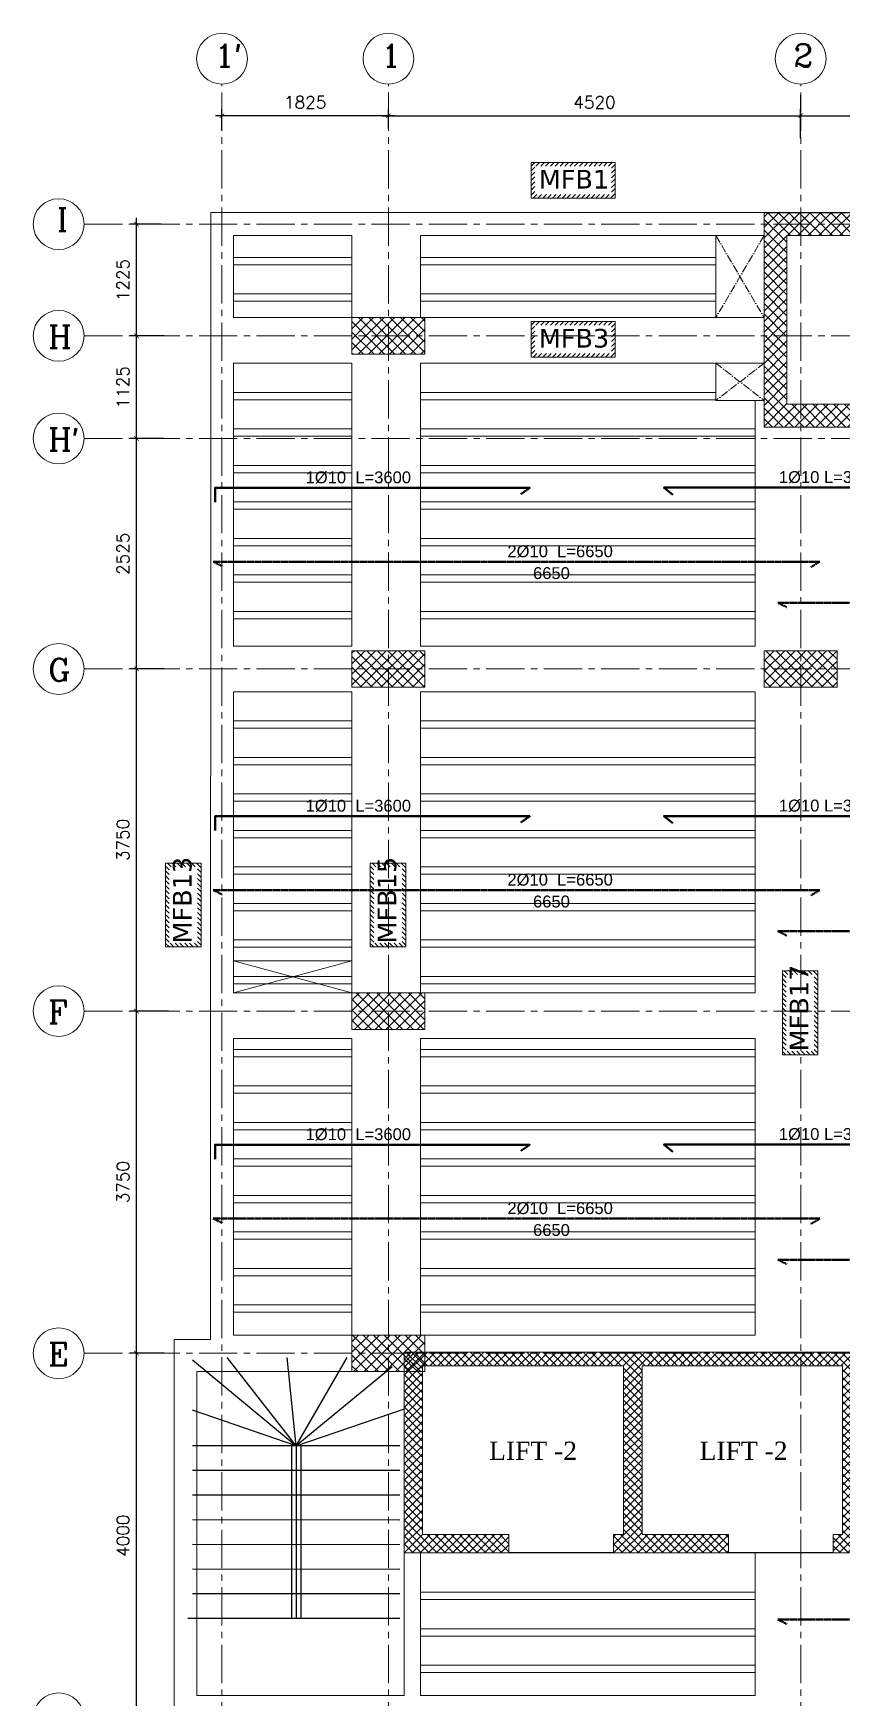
# Model space of a CAD drawing. Header units: inches. Extents: x -26151 to 62940, y -10194 to 246332.
# Drawn here: x 7579 to 8465, y 118224 to 120048 of the extents above; entities that cross this region are included whole.
import ezdxf

# ---------------------------------------------------------------- set-up
doc = ezdxf.new("R2010")
doc.units = ezdxf.units.IN
doc.header["$LTSCALE"] = 0.7
doc.header["$MEASUREMENT"] = 0
for name, pattern in [('ACAD_ISO10W100', [18, 12, -3, 0, -3]), ('CENTER2', [1.125, 0.75, -0.125, 0.125, -0.125]), ('DASHED2', [0.375, 0.25, -0.125])]:
    doc.linetypes.add(name, pattern=pattern)
doc.layers.get('0').update_dxf_attribs({"lineweight": 13})
doc.layers.get('Defpoints').update_dxf_attribs({"lineweight": 5})
for name, color, linetype, lineweight in [('axis', 254, 'ACAD_ISO10W100', 9), ('BEAM', 5, 'Continuous', 0), ('COLUMN', 4, 'Continuous', 20), ('dim', 1, 'Continuous', 25), ('hach', 9, 'Continuous', 9), ('hach 1', 254, 'Continuous', 9), ('hatch', 9, 'Continuous', 9), ('TEXT', 3, 'Continuous', 25), ('top renforcment', 7, 'Continuous', 40), ('VIS', 8, 'Continuous', 18)]:
    doc.layers.add(name, color=color, linetype=linetype, lineweight=lineweight)
doc.layers.add('FURNITURE', color=4, linetype='Continuous')
doc.styles.add('100', font='romans.shx', dxfattribs={"height": 13.5})
doc.styles.add('GENERATED_STYLE_4', font='verdanai.ttf')
doc.styles.add('QW', font='times.ttf', dxfattribs={"height": 15})
doc.styles.add('romanc', font='verdana.ttf', dxfattribs={"height": 250})
doc.styles.get("Standard").update_dxf_attribs({"font": 'arial.ttf', "height": 13})
doc.dimstyles.new('abr100', dxfattribs={"dimtxt": 15, "dimasz": 5, "dimexe": 7, "dimexo": 7, "dimgap": 8, "dimtad": 1, "dimdec": 0, "dimlfac": 10, "dimzin": 4, "dimdsep": 46, "dimtxsty": '100', "dimblk": 'ARCHTICK', "dimcen": 0.09, "dimdle": 7, "dimclrd": 1, "dimclre": 8, "dimclrt": 2, "dimadec": 0, "dimazin": 1, "dimtfac": 1, "dimtdec": 0, "dimtix": 1, "dimtofl": 0, "dimtmove": 0, "dimatfit": 3, "dimldrblk": 'ARCHTICK', "dimfxl": 0, "dimtolj": 1, "dimtzin": 0, "dimlwd": -1, "dimlwe": -1, "dimarcsym": 0})
doc.dimstyles.get("Standard").update_dxf_attribs({"dimtxt": 13, "dimasz": 5, "dimexe": 0.18, "dimexo": 0.0625, "dimgap": 6, "dimtad": 1, "dimdec": 0, "dimlfac": 10, "dimzin": 0, "dimdsep": 46, "dimtxsty": 'Standard', "dimblk": 'ARCHTICK', "dimcen": 0.09, "dimse1": 1, "dimse2": 1, "dimclrd": 1, "dimclre": 7, "dimclrt": 3, "dimadec": 0, "dimazin": 0, "dimtfac": 1, "dimtdec": 0, "dimtix": 1, "dimtofl": 0, "dimtmove": 0, "dimatfit": 3, "dimldrblk": 'ARCHTICK', "dimfxl": 0, "dimtolj": 1, "dimtzin": 0, "dimarcsym": 0})

# ---------------------------------------------------------------- blocks, each defined once
blk = doc.blocks.new('_ArchTick')
at = {"color": 0, "linetype": 'ByBlock', "lineweight": 0, "const_width": 0.15}
blk.add_lwpolyline([(-0.5, -0.5), (0.5, 0.5)], dxfattribs=at)
blk = doc.blocks.new('*D237')
at = {"layer": 'Defpoints', "color": 0, "transparency": 16777216}
for p in [(8420.2, 119957.4), (7968.2, 119936.5), (8420.2, 119925.7)]:
    blk.add_point(p, dxfattribs=at)
at = {"layer": 'dim', "color": 1, "transparency": 16777216}
blk.add_line((7961.2, 119957.4), (8427.2, 119957.4), dxfattribs=at)
at = {"layer": 'dim', "color": 8, "transparency": 16777216}
for p, q in [((7968.2, 119943.5), (7968.2, 119964.4)), ((8420.2, 119932.7), (8420.2, 119964.4))]:
    blk.add_line(p, q, dxfattribs=at)
at = {"layer": 'dim', "color": 1, "transparency": 16777216, "xscale": 5, "yscale": 5, "zscale": 5, "rotation": 180}
blk.add_blockref('_ArchTick', (7968.2, 119957.4), dxfattribs=at)
at = {"layer": 'dim', "color": 1, "transparency": 16777216, "xscale": 5, "yscale": 5, "zscale": 5}
blk.add_blockref('_ArchTick', (8420.2, 119957.4), dxfattribs=at)
at = {"layer": 'dim', "color": 2, "transparency": 16777216, "insert": (8194.2, 119972.1), "char_height": 13.5, "attachment_point": 5, "style": '100'}
blk.add_mtext('\\A1;4520', dxfattribs=at)
blk = doc.blocks.new('*D242')
at = {"layer": 'Defpoints', "color": 0, "transparency": 16777216}
for p in [(7692, 118601.1), (7729.2, 118601.1), (7729.2, 118201.1)]:
    blk.add_point(p, dxfattribs=at)
at = {"layer": 'dim', "color": 1, "transparency": 16777216}
blk.add_line((7692, 118194.1), (7692, 118608.1), dxfattribs=at)
at = {"layer": 'dim', "color": 8, "transparency": 16777216}
for p, q in [((7722.2, 118601.1), (7685, 118601.1)), ((7722.2, 118201.1), (7685, 118201.1))]:
    blk.add_line(p, q, dxfattribs=at)
at = {"layer": 'dim', "color": 1, "transparency": 16777216, "xscale": 5, "yscale": 5, "zscale": 5}
for p, rotation in [((7692, 118601.1), 90), ((7692, 118201.1), 270)]:
    blk.add_blockref('_ArchTick', p, dxfattribs=dict(at, rotation=rotation))
at = {"layer": 'dim', "color": 2, "transparency": 16777216, "insert": (7677.2, 118401.1), "char_height": 13.5, "attachment_point": 5, "rotation": 90, "style": '100'}
blk.add_mtext('\\A1;4000', dxfattribs=at)
blk = doc.blocks.new('*D243')
at = {"layer": 'Defpoints', "color": 0, "transparency": 16777216}
for p in [(7692, 118976.1), (7734.2, 118976.1), (7729.2, 118601.1)]:
    blk.add_point(p, dxfattribs=at)
at = {"layer": 'dim', "color": 8, "transparency": 16777216}
for p, q in [((7727.2, 118976.1), (7685, 118976.1)), ((7722.2, 118601.1), (7685, 118601.1))]:
    blk.add_line(p, q, dxfattribs=at)
at = {"layer": 'dim', "color": 1, "transparency": 16777216}
blk.add_line((7692, 118594.1), (7692, 118983.1), dxfattribs=at)
at = {"layer": 'dim', "color": 1, "transparency": 16777216, "xscale": 5, "yscale": 5, "zscale": 5}
for p, rotation in [((7692, 118976.1), 90), ((7692, 118601.1), 270)]:
    blk.add_blockref('_ArchTick', p, dxfattribs=dict(at, rotation=rotation))
at = {"layer": 'dim', "color": 2, "transparency": 16777216, "insert": (7677.2, 118788.6), "char_height": 13.5, "attachment_point": 5, "rotation": 90, "style": '100'}
blk.add_mtext('\\A1;3750', dxfattribs=at)
blk = doc.blocks.new('*D244')
at = {"layer": 'Defpoints', "color": 0, "transparency": 16777216}
for p in [(7692, 119351.1), (7729.2, 119351.1), (7734.2, 118976.1)]:
    blk.add_point(p, dxfattribs=at)
at = {"layer": 'dim', "color": 1, "transparency": 16777216}
blk.add_line((7692, 118969.1), (7692, 119358.1), dxfattribs=at)
at = {"layer": 'dim', "color": 8, "transparency": 16777216}
for p, q in [((7722.2, 119351.1), (7685, 119351.1)), ((7727.2, 118976.1), (7685, 118976.1))]:
    blk.add_line(p, q, dxfattribs=at)
at = {"layer": 'dim', "color": 1, "transparency": 16777216, "xscale": 5, "yscale": 5, "zscale": 5}
for p, rotation in [((7692, 119351.1), 90), ((7692, 118976.1), 270)]:
    blk.add_blockref('_ArchTick', p, dxfattribs=dict(at, rotation=rotation))
at = {"layer": 'dim', "color": 2, "transparency": 16777216, "insert": (7677.2, 119163.6), "char_height": 13.5, "attachment_point": 5, "rotation": 90, "style": '100'}
blk.add_mtext('\\A1;3750', dxfattribs=at)
blk = doc.blocks.new('*D245')
at = {"layer": 'Defpoints', "color": 0, "transparency": 16777216}
for p in [(7692, 119603.6), (7729.2, 119603.6), (7729.2, 119351.1)]:
    blk.add_point(p, dxfattribs=at)
at = {"layer": 'dim', "color": 1, "transparency": 16777216}
blk.add_line((7692, 119344.1), (7692, 119610.6), dxfattribs=at)
at = {"layer": 'dim', "color": 8, "transparency": 16777216}
for p, q in [((7722.2, 119603.6), (7685, 119603.6)), ((7722.2, 119351.1), (7685, 119351.1))]:
    blk.add_line(p, q, dxfattribs=at)
at = {"layer": 'dim', "color": 1, "transparency": 16777216, "xscale": 5, "yscale": 5, "zscale": 5}
for p, rotation in [((7692, 119603.6), 90), ((7692, 119351.1), 270)]:
    blk.add_blockref('_ArchTick', p, dxfattribs=dict(at, rotation=rotation))
at = {"layer": 'dim', "color": 2, "transparency": 16777216, "insert": (7677.2, 119477.3), "char_height": 13.5, "attachment_point": 5, "rotation": 90, "style": '100'}
blk.add_mtext('\\A1;2525', dxfattribs=at)
blk = doc.blocks.new('*D246')
at = {"layer": 'Defpoints', "color": 0, "transparency": 16777216}
for p in [(7692, 119838.6), (7726.2, 119838.6), (7729.2, 119716.1)]:
    blk.add_point(p, dxfattribs=at)
at = {"layer": 'dim', "color": 1, "transparency": 16777216}
blk.add_line((7692, 119709.1), (7692, 119845.6), dxfattribs=at)
at = {"layer": 'dim', "color": 8, "transparency": 16777216}
for p, q in [((7719.2, 119838.6), (7685, 119838.6)), ((7722.2, 119716.1), (7685, 119716.1))]:
    blk.add_line(p, q, dxfattribs=at)
at = {"layer": 'dim', "color": 1, "transparency": 16777216, "xscale": 5, "yscale": 5, "zscale": 5}
for p, rotation in [((7692, 119838.6), 90), ((7692, 119716.1), 270)]:
    blk.add_blockref('_ArchTick', p, dxfattribs=dict(at, rotation=rotation))
at = {"layer": 'dim', "color": 2, "transparency": 16777216, "insert": (7677.2, 119777.3), "char_height": 13.5, "attachment_point": 5, "rotation": 90, "style": '100'}
blk.add_mtext('\\A1;1225', dxfattribs=at)
blk = doc.blocks.new('*D247')
at = {"layer": 'Defpoints', "color": 0, "transparency": 16777216}
for p in [(7692, 119716.1), (7729.2, 119716.1), (7729.2, 119603.6)]:
    blk.add_point(p, dxfattribs=at)
at = {"layer": 'dim', "color": 1, "transparency": 16777216}
blk.add_line((7692, 119596.6), (7692, 119723.1), dxfattribs=at)
at = {"layer": 'dim', "color": 8, "transparency": 16777216}
for p, q in [((7722.2, 119716.1), (7685, 119716.1)), ((7722.2, 119603.6), (7685, 119603.6))]:
    blk.add_line(p, q, dxfattribs=at)
at = {"layer": 'dim', "color": 1, "transparency": 16777216, "xscale": 5, "yscale": 5, "zscale": 5}
for p, rotation in [((7692, 119716.1), 90), ((7692, 119603.6), 270)]:
    blk.add_blockref('_ArchTick', p, dxfattribs=dict(at, rotation=rotation))
at = {"layer": 'dim', "color": 2, "transparency": 16777216, "insert": (7677.2, 119659.8), "char_height": 13.5, "attachment_point": 5, "rotation": 90, "style": '100'}
blk.add_mtext('\\A1;1125', dxfattribs=at)
blk = doc.blocks.new('*D248')
at = {"layer": 'Defpoints', "color": 0, "transparency": 16777216}
for p in [(7785.7, 119957.4), (7968.2, 119936.8), (7785.7, 119934)]:
    blk.add_point(p, dxfattribs=at)
at = {"layer": 'dim', "color": 1, "transparency": 16777216}
blk.add_line((7975.2, 119957.4), (7778.7, 119957.4), dxfattribs=at)
at = {"layer": 'dim', "color": 8, "transparency": 16777216}
for p, q in [((7785.7, 119941), (7785.7, 119964.4)), ((7968.2, 119943.8), (7968.2, 119964.4))]:
    blk.add_line(p, q, dxfattribs=at)
at = {"layer": 'dim', "color": 1, "transparency": 16777216, "xscale": 5, "yscale": 5, "zscale": 5, "rotation": 180}
blk.add_blockref('_ArchTick', (7785.7, 119957.4), dxfattribs=at)
at = {"layer": 'dim', "color": 1, "transparency": 16777216, "xscale": 5, "yscale": 5, "zscale": 5}
blk.add_blockref('_ArchTick', (7968.2, 119957.4), dxfattribs=at)
at = {"layer": 'dim', "color": 2, "transparency": 16777216, "insert": (7877, 119972.1), "char_height": 13.5, "attachment_point": 5, "style": '100'}
blk.add_mtext('\\A1;1825', dxfattribs=at)
blk = doc.blocks.new('*D249')
at = {"layer": 'Defpoints', "color": 0, "transparency": 16777216}
for p in [(8420.2, 119987), (9060.2, 119957.4), (9060.2, 119928.3)]:
    blk.add_point(p, dxfattribs=at)
at = {"layer": 'dim', "color": 8, "transparency": 16777216}
for p, q in [((8420.2, 119980), (8420.2, 119950.4)), ((9060.2, 119935.3), (9060.2, 119964.4))]:
    blk.add_line(p, q, dxfattribs=at)
at = {"layer": 'dim', "color": 1, "transparency": 16777216}
blk.add_line((8413.2, 119957.4), (9067.2, 119957.4), dxfattribs=at)
at = {"layer": 'dim', "color": 1, "transparency": 16777216, "xscale": 5, "yscale": 5, "zscale": 5, "rotation": 180}
blk.add_blockref('_ArchTick', (8420.2, 119957.4), dxfattribs=at)
at = {"layer": 'dim', "color": 1, "transparency": 16777216, "xscale": 5, "yscale": 5, "zscale": 5}
blk.add_blockref('_ArchTick', (9060.2, 119957.4), dxfattribs=at)
at = {"layer": 'dim', "color": 2, "transparency": 16777216, "insert": (8740.2, 119972.1), "char_height": 13.5, "attachment_point": 5, "style": '100'}
blk.add_mtext('\\A1;6400', dxfattribs=at)
blk = doc.blocks.new('lift')
at = {"layer": 'axis'}
h = blk.add_hatch(dxfattribs=at)
h.set_pattern_fill('ANSI37', color=256, scale=50, style=0)
h.paths.add_polyline_path([(354851.4, -40571.9), (354816.4, -40571.9), (354350.9, -40571.9), (354350.9, -40772), (354350.9, -40792), (354465.6, -40792), (354465.6, -40772), (354370.9, -40772), (354370.9, -40586.9), (354591.3, -40586.9), (354591.3, -40772), (354580.6, -40772), (354580.6, -40792), (354706.4, -40792), (354706.4, -40772), (354611.7, -40772), (354611.7, -40586.9), (354831.4, -40586.9), (354831.4, -40772), (354821.4, -40772), (354821.4, -40792), (354851.4, -40792)])
at = {"linetype": 'ByBlock'}
for points in [[(354350.9, -40772), (354350.9, -40772), (354350.9, -40571.9), (354816.4, -40571.9)], [(354375.9, -40571.9), (354756.4, -40571.9)], [(354375.9, -40571.9), (354756.4, -40571.9)], [(354816.4, -40571.9), (354851.4, -40571.9), (354851.4, -40792), (354821.4, -40792)], [(354465.6, -40792), (354350.9, -40792), (354350.9, -40586.9)], [(354370.9, -40586.9), (354591.3, -40586.9)], [(354380.9, -40772), (354370.9, -40772), (354370.9, -40586.9)], [(354591.3, -40586.9), (354591.3, -40772)], [(354611.7, -40586.9), (354831.4, -40586.9), (354831.4, -40772), (354821.4, -40772)], [(354611.7, -40586.9), (354611.7, -40772)], [(354370.9, -40772), (354465.6, -40772)], [(354465.6, -40772), (354465.6, -40792)], [(354591.3, -40772), (354580.6, -40772)], [(354580.6, -40772), (354580.6, -40792)], [(354590.6, -40772), (354580.6, -40772), (354580.6, -40792)], [(354706.4, -40772), (354611.7, -40772)], [(354706.4, -40772), (354706.4, -40792)], [(354821.4, -40772), (354821.4, -40792)], [(354831.4, -40772), (354821.4, -40772), (354821.4, -40792)], [(354706.4, -40792), (354580.6, -40792)]]:
    blk.add_lwpolyline(points, dxfattribs=at)
at = {"layer": 'FURNITURE'}
for p, q in [((354580.6, -40792), (354465.6, -40792)), ((354580.6, -40792), (354465.6, -40792)), ((354821.4, -40792), (354706.4, -40792))]:
    blk.add_line(p, q, dxfattribs=at)
blk = doc.blocks.new('*D279')
at = {"layer": 'Defpoints', "color": 0, "transparency": 16777216}
for p in [(7776.2, 119083.4, -19467.6), (8441.2, 119083.4, -59863), (8441.2, 119083.4)]:
    blk.add_point(p, dxfattribs=at)
at = {"layer": 'TEXT', "color": 3, "transparency": 16777216, "insert": (8147, 119096.1), "char_height": 13, "attachment_point": 5}
blk.add_mtext('\\A1;6650', dxfattribs=at)
blk = doc.blocks.new('*D280')
at = {"layer": 'Defpoints', "color": 0, "transparency": 16777216}
for p in [(7776.2, 119108.6), (8441.2, 119108.6, -19467.6), (8441.2, 119106.9)]:
    blk.add_point(p, dxfattribs=at)
at = {"layer": 'TEXT', "color": 3, "transparency": 16777216, "insert": (8156.5, 119119.9), "char_height": 13, "attachment_point": 5}
blk.add_mtext('\\A1;2%%C10  L=6650', dxfattribs=at)
blk = doc.blocks.new('*D281')
at = {"layer": 'Defpoints', "color": 0, "transparency": 16777216}
for p in [(8395.2, 119038.4, -19467.6), (9070.2, 119038.4, -59863), (9070.2, 119038.4)]:
    blk.add_point(p, dxfattribs=at)
at = {"layer": 'TEXT', "color": 3, "transparency": 16777216, "insert": (8735.7, 119051.1), "char_height": 13, "attachment_point": 5}
blk.add_mtext('\\A1;6750', dxfattribs=at)
blk = doc.blocks.new('*D282')
at = {"layer": 'Defpoints', "color": 0, "transparency": 16777216}
for p in [(8395.2, 119063.6), (9070.2, 119063.6, -19467.6), (9070.2, 119061.9)]:
    blk.add_point(p, dxfattribs=at)
at = {"layer": 'TEXT', "color": 3, "transparency": 16777216, "insert": (8745.2, 119074.9), "char_height": 13, "attachment_point": 5}
blk.add_mtext('\\A1;2%%C10  L=6750', dxfattribs=at)
blk = doc.blocks.new('*D285')
at = {"layer": 'Defpoints', "color": 0, "transparency": 16777216}
for p in [(8420.2, 119164.7, -26473), (8635.2, 119164.7, -40395.4), (8635.2, 119164.7)]:
    blk.add_point(p, dxfattribs=at)
at = {"layer": 'TEXT', "color": 3, "transparency": 16777216, "insert": (8537.4, 119177.3), "char_height": 13, "attachment_point": 5}
blk.add_mtext('\\A1;2150', dxfattribs=at)
blk = doc.blocks.new('*D286')
at = {"layer": 'Defpoints', "color": 0, "transparency": 16777216}
for p in [(8270.2, 119189.8), (8635.2, 119189.8), (8635.2, 119188.1)]:
    blk.add_point(p, dxfattribs=at)
at = {"layer": 'TEXT', "color": 3, "transparency": 16777216, "insert": (8451.6, 119201.1), "char_height": 13, "attachment_point": 5}
blk.add_mtext('\\A1;1%%C10 L=3650', dxfattribs=at)
blk = doc.blocks.new('*D289')
at = {"layer": 'Defpoints', "color": 0, "transparency": 16777216}
for p in [(7763.2, 119189.6), (8123.2, 119189.6, 13009.9), (7763.2, 119187.9)]:
    blk.add_point(p, dxfattribs=at)
at = {"layer": 'TEXT', "color": 3, "transparency": 16777216, "insert": (7935.2, 119200.9), "char_height": 13, "attachment_point": 5}
blk.add_mtext('\\A1;1%%C10  L=3600', dxfattribs=at)
blk = doc.blocks.new('*D250')
at = {"layer": 'Defpoints', "color": 0, "transparency": 16777216}
for p in [(7776.2, 118723.4, -19467.6), (8441.2, 118723.4, -59863), (8441.2, 118723.4)]:
    blk.add_point(p, dxfattribs=at)
at = {"layer": 'TEXT', "color": 3, "transparency": 16777216, "insert": (8147, 118736.1), "char_height": 13, "attachment_point": 5}
blk.add_mtext('\\A1;6650', dxfattribs=at)
blk = doc.blocks.new('*D251')
at = {"layer": 'Defpoints', "color": 0, "transparency": 16777216}
for p in [(7776.2, 118748.6), (8441.2, 118748.6, -19467.6), (8441.2, 118746.9)]:
    blk.add_point(p, dxfattribs=at)
at = {"layer": 'TEXT', "color": 3, "transparency": 16777216, "insert": (8156.5, 118759.9), "char_height": 13, "attachment_point": 5}
blk.add_mtext('\\A1;2%%C10  L=6650', dxfattribs=at)
blk = doc.blocks.new('*D252')
at = {"layer": 'Defpoints', "color": 0, "transparency": 16777216}
for p in [(8395.2, 118678.4, -19467.6), (9070.2, 118678.4, -59863), (9070.2, 118678.4)]:
    blk.add_point(p, dxfattribs=at)
at = {"layer": 'TEXT', "color": 3, "transparency": 16777216, "insert": (8735.7, 118691.1), "char_height": 13, "attachment_point": 5}
blk.add_mtext('\\A1;6750', dxfattribs=at)
blk = doc.blocks.new('*D253')
at = {"layer": 'Defpoints', "color": 0, "transparency": 16777216}
for p in [(8395.2, 118703.6), (9070.2, 118703.6, -19467.6), (9070.2, 118701.9)]:
    blk.add_point(p, dxfattribs=at)
at = {"layer": 'TEXT', "color": 3, "transparency": 16777216, "insert": (8745.2, 118714.9), "char_height": 13, "attachment_point": 5}
blk.add_mtext('\\A1;2%%C10  L=6750', dxfattribs=at)
blk = doc.blocks.new('*D256')
at = {"layer": 'Defpoints', "color": 0, "transparency": 16777216}
for p in [(8420.2, 118804.7, -26473), (8635.2, 118804.7, -40395.4), (8635.2, 118804.7)]:
    blk.add_point(p, dxfattribs=at)
at = {"layer": 'TEXT', "color": 3, "transparency": 16777216, "insert": (8537.4, 118817.3), "char_height": 13, "attachment_point": 5}
blk.add_mtext('\\A1;2150', dxfattribs=at)
blk = doc.blocks.new('*D257')
at = {"layer": 'Defpoints', "color": 0, "transparency": 16777216}
for p in [(8270.2, 118829.8), (8635.2, 118829.8), (8635.2, 118828.1)]:
    blk.add_point(p, dxfattribs=at)
at = {"layer": 'TEXT', "color": 3, "transparency": 16777216, "insert": (8451.6, 118841.1), "char_height": 13, "attachment_point": 5}
blk.add_mtext('\\A1;1%%C10 L=3650', dxfattribs=at)
blk = doc.blocks.new('*D260')
at = {"layer": 'Defpoints', "color": 0, "transparency": 16777216}
for p in [(7763.2, 118829.6), (7763.2, 118827.9), (8123.2, 118829.6, 13009.9)]:
    blk.add_point(p, dxfattribs=at)
at = {"layer": 'TEXT', "color": 3, "transparency": 16777216, "insert": (7935.2, 118840.9), "char_height": 13, "attachment_point": 5}
blk.add_mtext('\\A1;1%%C10  L=3600', dxfattribs=at)
blk = doc.blocks.new('*D262')
at = {"layer": 'Defpoints', "color": 0, "transparency": 16777216}
for p in [(7776.2, 119443.4, -19467.6), (8441.2, 119443.4, -59863), (8441.2, 119443.4)]:
    blk.add_point(p, dxfattribs=at)
at = {"layer": 'TEXT', "color": 3, "transparency": 16777216, "insert": (8147, 119456), "char_height": 13, "attachment_point": 5}
blk.add_mtext('\\A1;6650', dxfattribs=at)
blk = doc.blocks.new('*D263')
at = {"layer": 'Defpoints', "color": 0, "transparency": 16777216}
for p in [(7776.2, 119468.5), (8441.2, 119468.5, -19467.6), (8441.2, 119466.8)]:
    blk.add_point(p, dxfattribs=at)
at = {"layer": 'TEXT', "color": 3, "transparency": 16777216, "insert": (8156.5, 119479.8), "char_height": 13, "attachment_point": 5}
blk.add_mtext('\\A1;2%%C10  L=6650', dxfattribs=at)
blk = doc.blocks.new('*D264')
at = {"layer": 'Defpoints', "color": 0, "transparency": 16777216}
for p in [(8395.2, 119398.4, -19467.6), (9070.2, 119398.4, -59863), (9070.2, 119398.4)]:
    blk.add_point(p, dxfattribs=at)
at = {"layer": 'TEXT', "color": 3, "transparency": 16777216, "insert": (8735.7, 119411), "char_height": 13, "attachment_point": 5}
blk.add_mtext('\\A1;6750', dxfattribs=at)
blk = doc.blocks.new('*D265')
at = {"layer": 'Defpoints', "color": 0, "transparency": 16777216}
for p in [(8395.2, 119423.5), (9070.2, 119423.5, -19467.6), (9070.2, 119421.8)]:
    blk.add_point(p, dxfattribs=at)
at = {"layer": 'TEXT', "color": 3, "transparency": 16777216, "insert": (8745.2, 119434.8), "char_height": 13, "attachment_point": 5}
blk.add_mtext('\\A1;2%%C10  L=6750', dxfattribs=at)
blk = doc.blocks.new('*D268')
at = {"layer": 'Defpoints', "color": 0, "transparency": 16777216}
for p in [(8420.2, 119524.6, -26473), (8635.2, 119524.6, -40395.4), (8635.2, 119524.6)]:
    blk.add_point(p, dxfattribs=at)
at = {"layer": 'TEXT', "color": 3, "transparency": 16777216, "insert": (8537.4, 119537.2), "char_height": 13, "attachment_point": 5}
blk.add_mtext('\\A1;2150', dxfattribs=at)
blk = doc.blocks.new('*D269')
at = {"layer": 'Defpoints', "color": 0, "transparency": 16777216}
for p in [(8270.2, 119549.8), (8635.2, 119549.8), (8635.2, 119548.1)]:
    blk.add_point(p, dxfattribs=at)
at = {"layer": 'TEXT', "color": 3, "transparency": 16777216, "insert": (8451.6, 119561.1), "char_height": 13, "attachment_point": 5}
blk.add_mtext('\\A1;1%%C10 L=3650', dxfattribs=at)
blk = doc.blocks.new('*D272')
at = {"layer": 'Defpoints', "color": 0, "transparency": 16777216}
for p in [(7763.2, 119549.5), (7763.2, 119547.8), (8123.2, 119549.5, 13009.9)]:
    blk.add_point(p, dxfattribs=at)
at = {"layer": 'TEXT', "color": 3, "transparency": 16777216, "insert": (7935.2, 119560.8), "char_height": 13, "attachment_point": 5}
blk.add_mtext('\\A1;1%%C10  L=3600', dxfattribs=at)
blk = doc.blocks.new('*D304')
at = {"layer": 'Defpoints', "color": 0, "transparency": 16777216}
for p in [(8395.2, 118284, -19467.6), (9070.2, 118284, -59863), (9070.2, 118284)]:
    blk.add_point(p, dxfattribs=at)
at = {"layer": 'TEXT', "color": 3, "transparency": 16777216, "insert": (8735.7, 118296.6), "char_height": 13, "attachment_point": 5}
blk.add_mtext('\\A1;6750', dxfattribs=at)
blk = doc.blocks.new('*D305')
at = {"layer": 'Defpoints', "color": 0, "transparency": 16777216}
for p in [(8395.2, 118309.1), (9070.2, 118309.1, -19467.6), (9070.2, 118307.4)]:
    blk.add_point(p, dxfattribs=at)
at = {"layer": 'TEXT', "color": 3, "transparency": 16777216, "insert": (8745.2, 118320.4), "char_height": 13, "attachment_point": 5}
blk.add_mtext('\\A1;2%%C10  L=6750', dxfattribs=at)

msp = doc.modelspace()

# ---------------------------------------------------------------- hatches: boundary and pattern name
at = {"layer": 'hach 1', "linetype": 'ByBlock'}
h = msp.add_hatch(dxfattribs=at)
h.set_pattern_fill('ANSI31', color=256, scale=30, style=0)
h.set_pattern_definition([(45, (20582.2652, 227.859), (-2.65165043, 2.65165043), [])])
h.paths.add_polyline_path([(8216.81, 119906.03), (8124.87, 119906.03), (8124.87, 119867.03), (8216.81, 119867.03)])
h.paths.add_polyline_path([(8212.81, 119902.03), (8212.81, 119871.03), (8128.87, 119871.03), (8128.87, 119902.03)], flags=16)
h = msp.add_hatch(dxfattribs=at)
h.set_pattern_fill('ANSI31', color=256, scale=30, style=0)
h.set_pattern_definition([(45, (20582.2652, 53.556), (-2.65165043, 2.65165043), [])])
h.paths.add_polyline_path([(8216.81, 119731.72), (8124.87, 119731.72), (8124.87, 119692.72), (8216.81, 119692.72)])
h.paths.add_polyline_path([(8212.81, 119727.72), (8212.81, 119696.72), (8128.87, 119696.72), (8128.87, 119727.72)], flags=16)
h = msp.add_hatch(dxfattribs=at)
h.set_pattern_fill('ANSI31', color=256, scale=30, angle=90, style=0)
h.set_pattern_definition([(135, (127402.071, 131503.745), (-2.65165043, -2.65165043), [])])
h.paths.add_polyline_path([(7723.9, 119138.29), (7723.9, 119046.35), (7762.9, 119046.35), (7762.9, 119138.29)])
h.paths.add_polyline_path([(7727.9, 119134.29), (7758.9, 119134.29), (7758.9, 119050.35), (7727.9, 119050.35)], flags=16)
h = msp.add_hatch(dxfattribs=at)
h.set_pattern_fill('ANSI31', color=256, scale=30, angle=90, style=0)
h.set_pattern_definition([(135, (127626.4955, 131503.745), (-2.65165043, -2.65165043), [])])
h.paths.add_polyline_path([(7948.33, 119138.29), (7948.33, 119046.35), (7987.33, 119046.35), (7987.33, 119138.29)])
h.paths.add_polyline_path([(7952.33, 119134.29), (7983.33, 119134.29), (7983.33, 119050.35), (7952.33, 119050.35)], flags=16)
h = msp.add_hatch(dxfattribs=at)
h.set_pattern_fill('ANSI31', color=256, scale=30, angle=90, style=0)
h.set_pattern_definition([(135, (128078.3274, 131385.5364), (-2.65165043, -2.65165043), [])])
h.paths.add_polyline_path([(8400.16, 119020.08), (8400.16, 118928.14), (8439.16, 118928.14), (8439.16, 119020.08)])
h.paths.add_polyline_path([(8404.16, 119016.08), (8435.16, 119016.08), (8435.16, 118932.14), (8404.16, 118932.14)], flags=16)
at = {"layer": 'hatch', "ltscale": 0.5}
h = msp.add_hatch(dxfattribs=at)
h.set_pattern_fill('NET', color=256, scale=65, angle=45, style=0)
h.set_pattern_definition([(45, (-421710.141, -142804.396), (-5.7452426, 5.7452426), []), (135, (-421710.141, -142804.396), (-5.7452426, -5.7452426), [])])
h.paths.add_polyline_path([(8640.24, 119591.08), (8640.24, 119851.08), (8380.24, 119851.08), (8380.24, 119616.08), (8490.24, 119616.08), (8490.24, 119641.08), (8405.24, 119641.08), (8405.24, 119826.08), (8615.24, 119826.08), (8615.24, 119641.08), (8605.24, 119641.08), (8605.24, 119616.08), (8615.24, 119616.08), (8615.24, 119591.08)])
h = msp.add_hatch(dxfattribs=at)
h.set_pattern_fill('NET', color=256, scale=65, angle=45, style=0)
h.set_pattern_definition([(45, (-454151.948, -142697.6286), (-5.7452426, 5.7452426), []), (135, (-454151.948, -142697.6286), (-5.7452426, -5.7452426), [])])
h.paths.add_polyline_path([(7928.24, 119736.08), (8008.24, 119736.08), (8008.24, 119696.08), (7928.24, 119696.08)])
h = msp.add_hatch(dxfattribs=at)
h.set_pattern_fill('NET', color=256, scale=65, angle=45, style=0)
h.set_pattern_definition([(45, (-454151.948, -142662.6286), (-5.7452426, 5.7452426), []), (135, (-454151.948, -142662.6286), (-5.7452426, -5.7452426), [])])
h.paths.add_polyline_path([(7928.24, 119371.08), (8008.24, 119371.08), (8008.24, 119331.08), (7928.24, 119331.08)])
h = msp.add_hatch(dxfattribs=at)
h.set_pattern_fill('NET', color=256, scale=65, angle=45, style=0)
h.set_pattern_definition([(45, (-454139.948, -142662.6286), (-5.7452426, 5.7452426), []), (135, (-454139.948, -142662.6286), (-5.7452426, -5.7452426), [])])
h.paths.add_polyline_path([(8380.24, 119371.08), (8460.24, 119371.08), (8460.24, 119331.08), (8380.24, 119331.08)])
h = msp.add_hatch(dxfattribs=at)
h.set_pattern_fill('NET', color=256, scale=65, angle=45, style=0)
h.set_pattern_definition([(45, (-454591.948, -141437.6286), (-5.7452426, 5.7452426), []), (135, (-454591.948, -141437.6286), (-5.7452426, -5.7452426), [])])
h.paths.add_polyline_path([(7928.24, 118996.08), (8008.24, 118996.08), (8008.24, 118956.08), (7928.24, 118956.08)])
h = msp.add_hatch(dxfattribs=at)
h.set_pattern_fill('NET', color=256, scale=65, angle=45, style=0)
h.set_pattern_definition([(45, (-455231.948, -142612.6286), (-5.7452426, 5.7452426), []), (135, (-455231.948, -142612.6286), (-5.7452426, -5.7452426), [])])
h.paths.add_polyline_path([(7928.24, 118621.08), (8008.24, 118621.08), (8008.24, 118581.08), (7928.24, 118581.08)])

# ---------------------------------------------------------------- linework, layer by layer
at = {"lineweight": 20}
for centre in [(7785.73, 120019.84), (7968.23, 120019.84), (8420.23, 120019.84), (7606.69, 119838.58), (7606.69, 119716.08), (7606.69, 119603.58), (7606.69, 119351.08), (7606.69, 118976.08), (7606.69, 118601.08), (7606.69, 118201.08)]:
    msp.add_ellipse(centre, major_axis=(-0.02, 27.86), ratio=1, start_param=4.7118466, end_param=10.9950319, dxfattribs=at)
at = {"layer": 'axis', "linetype": 'CENTER2', "ltscale": 80}
for p, q in [((7785.74, 116601.69), (7785.74, 119991.98)), ((7968.24, 116601.69), (7968.24, 119991.98)), ((8420.24, 116601.69), (8420.24, 119991.98)), ((7634.55, 119838.58), (10031.71, 119838.58)), ((7634.55, 119716.08), (10031.71, 119716.08)), ((7634.55, 119603.58), (10031.71, 119603.58)), ((7634.55, 119351.08), (10031.71, 119351.08)), ((7634.55, 118976.08), (10031.71, 118976.08)), ((7634.55, 118601.08), (10031.71, 118601.08))]:
    msp.add_line(p, q, dxfattribs=at)
at = {"layer": 'axis'}
for p, q in [((8380.24, 119826.08), (8327.17, 119736.08)), ((8327.17, 119826.08), (8380.24, 119736.08)), ((8327.17, 119686.08), (8380.24, 119645.26)), ((8380.24, 119686.08), (8327.17, 119645.26))]:
    msp.add_line(p, q, dxfattribs=at)
at = {"layer": 'BEAM', "linetype": 'Continuous'}
for p, q in [((7798.24, 119736.08), (7798.24, 119826.08)), ((7798.24, 119826.08), (7928.24, 119826.08)), ((7928.24, 119736.08), (7928.24, 119826.08)), ((8003.24, 119826.08), (8380.24, 119826.08)), ((8003.24, 119736.08), (8003.24, 119826.08)), ((8405.24, 119826.08), (8590.24, 119826.08)), ((7798.24, 119736.08), (7933.24, 119736.08)), ((8003.24, 119736.08), (8380.24, 119736.08)), ((7798.24, 119376.08), (7798.24, 119686.08)), ((7798.24, 119686.08), (7928.24, 119686.08)), ((7928.24, 119376.08), (7928.24, 119686.08)), ((8003.24, 119686.08), (8380.24, 119686.08)), ((8003.24, 119376.08), (8003.24, 119686.08)), ((8370.24, 119376.08), (8370.24, 119645.26)), ((7798.24, 119376.08), (7928.24, 119376.08)), ((8003.24, 119376.08), (8370.24, 119376.08)), ((7798.24, 119326.08), (7928.24, 119326.08)), ((7798.24, 118996.08), (7798.24, 119326.08)), ((7928.24, 118996.08), (7928.24, 119326.08)), ((8003.24, 119326.08), (8370.24, 119326.08)), ((8003.24, 118996.08), (8003.24, 119326.08)), ((8370.24, 118996.08), (8370.24, 119326.08)), ((7928.24, 119031.08), (7798.24, 119031.08)), ((7798.24, 118996.08), (7928.24, 118996.08)), ((8003.24, 118996.08), (8370.24, 118996.08)), ((7798.24, 118621.08), (7798.24, 118946.08)), ((7798.24, 118946.08), (7928.24, 118946.08)), ((7928.24, 118621.08), (7928.24, 118946.08)), ((8003.24, 118621.08), (8003.24, 118946.08)), ((8003.24, 118946.08), (8370.24, 118946.08)), ((8370.24, 118621.08), (8370.24, 118946.08)), ((7798.24, 118621.08), (7928.24, 118621.08)), ((8003.24, 118621.08), (8370.24, 118621.08)), ((7758.29, 118581.08), (7928.24, 118581.08)), ((7758.29, 118226.08), (7758.29, 118581.08)), ((7985.5, 118571.08), (7985.5, 118226.08)), ((8003.24, 118382.37), (8003.24, 118226.08)), ((8370.24, 118226.08), (8370.24, 118382.37)), ((7758.29, 118226.08), (7985.5, 118226.08)), ((8003.24, 118226.08), (8370.24, 118226.08))]:
    msp.add_line(p, q, dxfattribs=at)
msp.add_lwpolyline([(8327.17, 119686.08), (8327.17, 119645.26), (8380.24, 119645.26), (8380.24, 119826.08), (8327.17, 119826.08), (8327.17, 119736.08)], dxfattribs=at)
at = {"layer": 'COLUMN'}
msp.add_lwpolyline([(8640.24, 119591.08), (8640.24, 119851.08), (8380.24, 119851.08), (8380.24, 119616.08), (8490.24, 119616.08), (8490.24, 119641.08), (8405.24, 119641.08), (8405.24, 119826.08), (8615.24, 119826.08), (8615.24, 119641.08), (8615.24, 119641.08), (8605.24, 119641.08), (8605.24, 119616.08), (8615.24, 119616.08), (8615.24, 119591.08), (8640.24, 119591.08), (8640.24, 119591.08)], dxfattribs=at)
for points in [[(7928.24, 119736.08), (8008.24, 119736.08), (8008.24, 119696.08), (7928.24, 119696.08)], [(7928.24, 119371.08), (8008.24, 119371.08), (8008.24, 119331.08), (7928.24, 119331.08)], [(7928.24, 119371.08), (8008.24, 119371.08), (8008.24, 119331.08), (7928.24, 119331.08)], [(8380.24, 119371.08), (8460.24, 119371.08), (8460.24, 119331.08), (8380.24, 119331.08)], [(7928.24, 118996.08), (8008.24, 118996.08), (8008.24, 118956.08), (7928.24, 118956.08)], [(7928.24, 118621.08), (8008.24, 118621.08), (8008.24, 118581.08), (7928.24, 118581.08)]]:
    msp.add_lwpolyline(points, close=True, dxfattribs=at)
at = {"layer": 'FURNITURE', "ltscale": 3}
for p, q in [((7753.3, 118593.83), (7867.02, 118499.47)), ((7867.02, 118499.47), (7791.54, 118596.33)), ((7867.02, 118499.47), (7857.27, 118596.33)), ((7867.02, 118499.47), (7923, 118596.33)), ((7972.24, 118586.33), (7867.02, 118499.47)), ((7867.02, 118499.47), (7753.3, 118538.58)), ((7867.02, 118499.47), (7985.74, 118540.3)), ((7980.74, 118499.47), (7753.3, 118499.47)), ((7862.02, 118499.47), (7862.02, 118310.47)), ((7867.02, 118499.47), (7867.02, 118310.47)), ((7872.02, 118499.47), (7872.02, 118310.47)), ((7980.74, 118472.47), (7753.3, 118472.47)), ((7980.74, 118445.47), (7753.3, 118445.47)), ((7980.74, 118418.23), (7753.3, 118418.46)), ((7980.74, 118391.23), (7753.3, 118391.46)), ((7980.74, 118364.23), (7753.3, 118364.46)), ((7980.74, 118337.47), (7753.3, 118337.47)), ((7980.74, 118310.47), (7748.3, 118310.47))]:
    msp.add_line(p, q, dxfattribs=at)
at = {"layer": 'hach', "linetype": 'ByBlock'}
for p, q in [((7928.24, 119802.08), (7798.24, 119802.08)), ((7928.24, 119794.08), (7798.24, 119794.08)), ((8327.17, 119802.08), (8003.24, 119802.08)), ((8327.17, 119794.08), (8003.24, 119794.08)), ((7928.24, 119762.08), (7798.24, 119762.08)), ((7928.24, 119754.08), (7798.24, 119754.08)), ((8327.17, 119762.08), (8003.24, 119762.08)), ((8327.17, 119754.08), (8003.24, 119754.08)), ((7928.24, 119654.08), (7798.24, 119654.08)), ((7928.24, 119646.08), (7798.24, 119646.08)), ((8327.17, 119654.08), (8003.24, 119654.08)), ((8327.17, 119646.08), (8003.24, 119646.08)), ((7928.24, 119614.08), (7798.24, 119614.08)), ((8370.24, 119614.08), (8003.24, 119614.08)), ((7928.24, 119606.08), (7798.24, 119606.08)), ((8370.24, 119606.08), (8003.24, 119606.08)), ((7928.24, 119574.08), (7798.24, 119574.08)), ((8370.24, 119574.08), (8003.24, 119574.08)), ((7928.24, 119566.08), (7798.24, 119566.08)), ((8370.24, 119566.08), (8003.24, 119566.08)), ((7928.24, 119534.08), (7798.24, 119534.08)), ((7928.24, 119526.08), (7798.24, 119526.08)), ((8370.24, 119534.08), (8003.24, 119534.08)), ((8370.24, 119526.08), (8003.24, 119526.08)), ((7928.24, 119494.08), (7798.24, 119494.08)), ((7928.24, 119486.08), (7798.24, 119486.08)), ((8370.24, 119494.08), (8003.24, 119494.08)), ((8370.24, 119486.08), (8003.24, 119486.08)), ((7928.24, 119454.08), (7798.24, 119454.08)), ((7928.24, 119446.08), (7798.24, 119446.08)), ((8370.24, 119454.08), (8003.24, 119454.08)), ((8370.24, 119446.08), (8003.24, 119446.08)), ((7928.24, 119414.08), (7798.24, 119414.08)), ((8370.24, 119414.08), (8003.24, 119414.08)), ((7928.24, 119406.08), (7798.24, 119406.08)), ((8370.24, 119406.08), (8003.24, 119406.08)), ((7928.24, 119294.08), (7798.24, 119294.08)), ((7928.24, 119286.08), (7798.24, 119286.08)), ((8370.24, 119294.08), (8003.24, 119294.08)), ((8370.24, 119286.08), (8003.24, 119286.08)), ((7928.24, 119254.08), (7798.24, 119254.08)), ((7928.24, 119246.08), (7798.24, 119246.08)), ((8370.24, 119254.08), (8003.24, 119254.08)), ((8370.24, 119246.08), (8003.24, 119246.08)), ((7928.24, 119214.08), (7798.24, 119214.08)), ((8370.24, 119214.08), (8003.24, 119214.08)), ((7928.24, 119206.08), (7798.24, 119206.08)), ((8370.24, 119206.08), (8003.24, 119206.08)), ((7928.24, 119174.08), (7798.24, 119174.08)), ((8370.24, 119174.08), (8003.24, 119174.08)), ((7928.24, 119166.08), (7798.24, 119166.08)), ((8370.24, 119166.08), (8003.24, 119166.08)), ((7928.24, 119134.08), (7798.24, 119134.08)), ((8370.24, 119134.08), (8003.24, 119134.08)), ((7928.24, 119126.08), (7798.24, 119126.08)), ((8370.24, 119126.08), (8003.24, 119126.08)), ((7928.24, 119094.08), (7798.24, 119094.08)), ((7928.24, 119086.08), (7798.24, 119086.08)), ((8370.24, 119094.08), (8003.24, 119094.08)), ((8370.24, 119086.08), (8003.24, 119086.08)), ((7928.24, 119054.08), (7798.24, 119054.08)), ((7928.24, 119046.08), (7798.24, 119046.08)), ((8370.24, 119054.08), (8003.24, 119054.08)), ((8370.24, 119046.08), (8003.24, 119046.08)), ((7928.24, 119014.08), (7798.24, 119014.08)), ((7928.24, 119006.08), (7798.24, 119006.08)), ((8370.24, 119014.08), (8003.24, 119014.08)), ((8370.24, 119006.08), (8003.24, 119006.08)), ((7928.24, 118934.08), (7798.24, 118934.08)), ((8370.24, 118934.08), (8003.24, 118934.08)), ((7928.24, 118926.08), (7798.24, 118926.08)), ((8370.24, 118926.08), (8003.24, 118926.08)), ((7928.24, 118894.08), (7798.24, 118894.08)), ((7928.24, 118886.08), (7798.24, 118886.08)), ((8370.24, 118894.08), (8003.24, 118894.08)), ((8370.24, 118886.08), (8003.24, 118886.08)), ((7928.24, 118854.08), (7798.24, 118854.08)), ((7928.24, 118846.08), (7798.24, 118846.08)), ((8370.24, 118854.08), (8003.24, 118854.08)), ((8370.24, 118846.08), (8003.24, 118846.08)), ((7928.24, 118814.08), (7798.24, 118814.08)), ((7928.24, 118806.08), (7798.24, 118806.08)), ((8370.24, 118814.08), (8003.24, 118814.08)), ((8370.24, 118806.08), (8003.24, 118806.08)), ((7928.24, 118774.08), (7798.24, 118774.08)), ((8370.24, 118774.08), (8003.24, 118774.08)), ((7928.24, 118766.08), (7798.24, 118766.08)), ((8370.24, 118766.08), (8003.24, 118766.08)), ((7928.24, 118734.08), (7798.24, 118734.08)), ((8370.24, 118734.08), (8003.24, 118734.08)), ((7928.24, 118726.08), (7798.24, 118726.08)), ((8370.24, 118726.08), (8003.24, 118726.08)), ((7928.24, 118694.08), (7798.24, 118694.08)), ((7928.24, 118686.08), (7798.24, 118686.08)), ((8370.24, 118694.08), (8003.24, 118694.08)), ((8370.24, 118686.08), (8003.24, 118686.08)), ((7928.24, 118654.08), (7798.24, 118654.08)), ((7928.24, 118646.08), (7798.24, 118646.08)), ((8370.24, 118654.08), (8003.24, 118654.08)), ((8370.24, 118646.08), (8003.24, 118646.08)), ((8100.15, 118382.37), (8459.87, 118382.37)), ((8370.24, 118339.08), (8003.24, 118339.08)), ((8370.24, 118331.08), (8003.24, 118331.08)), ((8370.24, 118299.08), (8003.24, 118299.08)), ((8370.24, 118291.08), (8003.24, 118291.08)), ((8370.24, 118259.08), (8003.24, 118259.08)), ((8370.24, 118251.08), (8003.24, 118251.08))]:
    msp.add_line(p, q, dxfattribs=at)
at = {"layer": 'hach', "color": 2, "linetype": 'ByBlock'}
msp.add_lwpolyline([(8391.21, 116748.24), (8391.21, 116896.1), (7773.3, 116896.1), (7773.3, 118196.64), (7733.3, 118196.64), (7733.3, 118616.34), (7773.24, 118616.34), (7773.36, 119851.27), (9865.69, 119851.27), (9995.42, 119090.81), (9637.01, 119090.81), (9637.01, 116900.78), (9091.53, 116900.78), (9091.53, 116747.24), (9031.53, 116747.24), (9031.53, 116862.01), (8451.21, 116862.01), (8451.21, 116748.24), (8391.21, 116748.24), (8391.21, 116748.24)], dxfattribs=at)
at = {"layer": 'hach 1', "linetype": 'ByBlock'}
for points in [[(8124.87, 119906.03), (8216.81, 119906.03), (8216.81, 119867.03), (8124.87, 119867.03)], [(8124.87, 119731.72), (8216.81, 119731.72), (8216.81, 119692.72), (8124.87, 119692.72)], [(7723.9, 119046.35), (7723.9, 119138.29), (7762.9, 119138.29), (7762.9, 119046.35)], [(7948.33, 119046.35), (7948.33, 119138.29), (7987.33, 119138.29), (7987.33, 119046.35)], [(8400.16, 118928.14), (8400.16, 119020.08), (8439.16, 119020.08), (8439.16, 118928.14)]]:
    msp.add_lwpolyline(points, close=True, dxfattribs=at)
at = {"layer": 'top renforcment', "color": 3}
for points, elevation in [([(8113.5, 119542.77), (8123.25, 119549.57), (7778.21, 119549.56), (7778.21, 119533.77)], -18919.03), ([(8279.99, 119541.92), (8270.25, 119549.79), (8635.25, 119549.79), (8625.5, 119540.91)], -18919.03), ([(8113.5, 119182.85), (8123.25, 119189.65), (7778.21, 119189.65), (7778.21, 119173.86)], -13009.85), ([(8279.99, 119182), (8270.25, 119189.87), (8635.25, 119189.87), (8625.5, 119180.99)], -13009.85), ([(8113.51, 118822.85), (8123.25, 118829.65), (7778.21, 118829.65), (7778.21, 118813.86)], -13009.85), ([(8279.99, 118822), (8270.25, 118829.87), (8635.25, 118829.87), (8625.51, 118820.99)], -13009.85)]:
    msp.add_lwpolyline(points, dxfattribs=dict(at, elevation=elevation))
at = {"layer": 'top renforcment', "color": 4, "linetype": 'DASHED2', "ltscale": 2}
for points, elevation in [([(7785.96, 119463.75), (7776.22, 119468.56), (8441.24, 119468.56), (8431.5, 119462.74)], -11818.36), ([(8404.95, 119418.75), (8395.21, 119423.55), (9070.24, 119423.56), (9060.5, 119417.74)], -11818.36), ([(7785.96, 119103.84), (7776.22, 119108.64), (8441.24, 119108.64), (8431.5, 119102.82)], -5909.18), ([(8404.95, 119058.83), (8395.21, 119063.64), (9070.24, 119063.64), (9060.5, 119057.82)], -5909.18), ([(7785.96, 118743.84), (7776.22, 118748.64), (8441.24, 118748.64), (8431.5, 118742.82)], -5909.18), ([(8404.95, 118698.83), (8395.21, 118703.64), (9070.24, 118703.64), (9060.5, 118697.82)], -5909.18), ([(8404.95, 118304.36), (8395.21, 118309.16), (9070.24, 118309.17), (9060.5, 118303.35)], -5909.18)]:
    msp.add_lwpolyline(points, dxfattribs=dict(at, elevation=elevation))
at = {"layer": 'VIS', "linetype": 'Continuous', "lineweight": 5}
for p, q in [((7798.24, 119031.08), (7928.24, 118996.08)), ((7798.24, 118996.08), (7928.24, 119031.08))]:
    msp.add_line(p, q, dxfattribs=at)

# ---------------------------------------------------------------- block references
msp.add_blockref('lift', (-346365.42, 159174.34), dxfattribs=at)

# ---------------------------------------------------------------- texts
at = {"layer": 'TEXT', "color": 2, "style": 'romanc'}
for s, p in [('MFB1', (8133.07, 119877.59)), ('MFB3', (8133.07, 119703.29))]:
    msp.add_text(s, height=20.4, dxfattribs=at).set_placement(p)
for s, p in [('MFB13', (7752.34, 119050.12)), ('MFB15', (7976.76, 119050.12)), ('MFB17', (8428.59, 118931.91))]:
    msp.add_text(s, height=20.4, rotation=90, dxfattribs=at).set_placement(p)
at = {"layer": 'TEXT', "color": 7, "style": 'QW'}
for p in [(8078.57, 118484.2), (8309.38, 118484.2)]:
    msp.add_text('LIFT -2', height=20, dxfattribs=at).set_placement(p)
at = {"layer": 'TEXT', "char_height": 25, "attachment_point": 1, "style": 'GENERATED_STYLE_4'}
for s, insert in [("{\\Fromanc|c0;1'}", (7777.82, 120035.78)), ('{\\Fromanc|c0;1}', (7960.32, 120035.78)), ('{\\Fromanc|c0;2}', (8412.32, 120035.78)), ('{\\Fromanc|c0;I}', (7604.94, 119856.02)), ('{\\Fromanc|c0;H}', (7595.23, 119727.59)), ("{\\Fromanc|c0;H'}", (7595.23, 119615.09)), ('{\\Fromanc|c0;G}', (7595.23, 119362.59)), ('{\\Fromanc|c0;F}', (7595.23, 118987.59)), ('{\\Fromanc|c0;E}', (7595.23, 118612.59))]:
    msp.add_mtext(s, dxfattribs=dict(at, insert=insert))

# ---------------------------------------------------------------- dimensions: what is measured, and where the dimension line sits
at = {"layer": 'dim'}
for base, p1, p2, picture, middle in [((7785.74, 119957.35), (7968.24, 119936.82), (7785.74, 119934.04), '*D248', (7876.99, 119972.1)), ((8420.24, 119957.35), (7968.24, 119936.47), (8420.24, 119925.69), '*D237', (8194.24, 119972.1)), ((9060.24, 119957.35), (8420.24, 119986.98), (9060.24, 119928.32), '*D249', (8740.24, 119972.1))]:
    dim = msp.add_linear_dim(base=base, p1=p1, p2=p2, dimstyle='abr100', dxfattribs=at)
    dim.commit()
    dim.dimension.update_dxf_attribs({"geometry": picture, "text_midpoint": middle})
for base, p1, p2, picture, middle in [((7691.96, 119838.58), (7729.17, 119716.08), (7726.23, 119838.58), '*D246', (7677.21, 119777.33)), ((7691.96, 119716.08), (7729.17, 119603.58), (7729.17, 119716.08), '*D247', (7677.21, 119659.83)), ((7691.96, 119603.58), (7729.17, 119351.08), (7729.17, 119603.58), '*D245', (7677.21, 119477.33)), ((7691.96, 119351.08), (7734.17, 118976.08), (7729.17, 119351.08), '*D244', (7677.21, 119163.58)), ((7691.96, 118976.08), (7729.17, 118601.08), (7734.17, 118976.08), '*D243', (7677.21, 118788.58)), ((7691.96, 118601.08), (7729.17, 118201.08), (7729.17, 118601.08), '*D242', (7677.21, 118401.08))]:
    dim = msp.add_linear_dim(base=base, p1=p1, p2=p2, angle=90, dimstyle='abr100', dxfattribs=at)
    dim.commit()
    dim.dimension.update_dxf_attribs({"geometry": picture, "text_midpoint": middle})
at = {"layer": 'TEXT'}
for base, p1, p2, picture, middle in [((7763.21, 119547.84, -5909.18), (8123.25, 119549.53, 7100.68), (7763.21, 119549.53, -5909.18), '*D272', (7935.24, 119547.84, -5909.18)), ((7763.21, 119187.92), (8123.25, 119189.62, 13009.85), (7763.21, 119189.62), '*D289', (7935.24, 119187.92)), ((7763.21, 118827.92), (8123.25, 118829.62, 13009.85), (7763.21, 118829.62), '*D260', (7935.24, 118827.92))]:
    dim = msp.add_linear_dim(base=base, p1=p1, p2=p2, angle=180, text='1%%C10  L=<>', dimstyle='Standard', override={"dimsd1": 1, "dimsd2": 1, "dimfxl": 0.1, "dimfxlon": 1}, dxfattribs=at)
    dim.commit()
    dim.dimension.update_dxf_attribs({"geometry": picture, "text_midpoint": middle, "dimtype": 160})
for base, p1, p2, text, picture, middle in [((8635.25, 119548.06, -5909.18), (8270.25, 119549.76, -5909.18), (8635.25, 119549.76, -5909.18), '1%%C10 L=<>', '*D269', (8451.63, 119548.06, -5909.18)), ((8441.24, 119466.83, 1191.5), (7776.22, 119468.53, 1191.5), (8441.24, 119468.53, -18276.14), '2%%C10  L=<>', '*D263', (8156.51, 119466.83, 1191.5)), ((9070.24, 119421.83, 1191.5), (8395.21, 119423.52, 1191.5), (9070.24, 119423.52, -18276.14), '2%%C10  L=<>', '*D265', (8745.2, 119421.83, 1191.5)), ((8635.25, 119188.14), (8270.25, 119189.84), (8635.25, 119189.84), '1%%C10 L=<>', '*D286', (8451.63, 119188.14)), ((8441.24, 119106.91, 7100.68), (7776.22, 119108.61, 7100.68), (8441.24, 119108.61, -12366.96), '2%%C10  L=<>', '*D280', (8156.51, 119106.91, 7100.68)), ((9070.24, 119061.91, 7100.68), (8395.21, 119063.61, 7100.68), (9070.24, 119063.61, -12366.96), '2%%C10  L=<>', '*D282', (8745.2, 119061.91, 7100.68)), ((8635.25, 118828.14), (8270.25, 118829.84), (8635.25, 118829.84), '1%%C10 L=<>', '*D257', (8451.63, 118828.14)), ((8441.24, 118746.91, 7100.68), (7776.22, 118748.61, 7100.68), (8441.24, 118748.61, -12366.96), '2%%C10  L=<>', '*D251', (8156.51, 118746.91, 7100.68)), ((9070.24, 118701.91, 7100.68), (8395.21, 118703.61, 7100.68), (9070.24, 118703.61, -12366.96), '2%%C10  L=<>', '*D253', (8745.2, 118701.91, 7100.68)), ((9070.24, 118307.44, 7100.68), (8395.21, 118309.13, 7100.68), (9070.24, 118309.13, -12366.96), '2%%C10  L=<>', '*D305', (8745.2, 118307.44, 7100.68))]:
    dim = msp.add_linear_dim(base=base, p1=p1, p2=p2, text=text, dimstyle='Standard', override={"dimsd1": 1, "dimsd2": 1, "dimfxl": 0.1, "dimfxlon": 1}, dxfattribs=at)
    dim.commit()
    dim.dimension.update_dxf_attribs({"geometry": picture, "text_midpoint": middle, "dimtype": 160})
for base, p1, p2, picture, middle in [((8635.25, 119524.59, 6457.78), (8420.25, 119524.59, -20015.2), (8635.25, 119524.59, -33937.6), '*D268', (8537.44, 119524.59, 6457.78)), ((8441.24, 119443.36, 13558.46), (7776.25, 119443.36, -5909.18), (8441.24, 119443.36, -46304.56), '*D262', (8147.01, 119443.36, 13558.46)), ((9070.24, 119398.36, 13558.46), (8395.24, 119398.36, -5909.18), (9070.24, 119398.36, -46304.56), '*D264', (8735.7, 119398.36, 13558.46)), ((8635.25, 119164.67, 12366.96), (8420.25, 119164.67, -14106.02), (8635.25, 119164.67, -28028.42), '*D285', (8537.44, 119164.67, 12366.96)), ((8441.24, 119083.44, 19467.64), (7776.25, 119083.44), (8441.24, 119083.44, -40395.38), '*D279', (8147.01, 119083.44, 19467.64)), ((9070.24, 119038.44, 19467.64), (8395.24, 119038.44), (9070.24, 119038.44, -40395.38), '*D281', (8735.7, 119038.44, 19467.64)), ((8635.25, 118804.67, 12366.96), (8420.25, 118804.67, -14106.02), (8635.25, 118804.67, -28028.42), '*D256', (8537.45, 118804.67, 12366.96)), ((8441.24, 118723.44, 19467.64), (7776.25, 118723.44), (8441.24, 118723.44, -40395.38), '*D250', (8147.01, 118723.44, 19467.64)), ((9070.24, 118678.44, 19467.64), (8395.24, 118678.44), (9070.24, 118678.44, -40395.38), '*D252', (8735.7, 118678.44, 19467.64)), ((9070.24, 118283.97, 19467.64), (8395.24, 118283.97), (9070.24, 118283.97, -40395.38), '*D304', (8735.7, 118283.97, 19467.64))]:
    dim = msp.add_linear_dim(base=base, p1=p1, p2=p2, angle=360, dimstyle='Standard', override={"dimsd1": 1, "dimsd2": 1, "dimfxl": 0.1, "dimfxlon": 1}, dxfattribs=at)
    dim.commit()
    dim.dimension.update_dxf_attribs({"geometry": picture, "text_midpoint": middle, "dimtype": 161})

doc.saveas('drawing.dxf')
